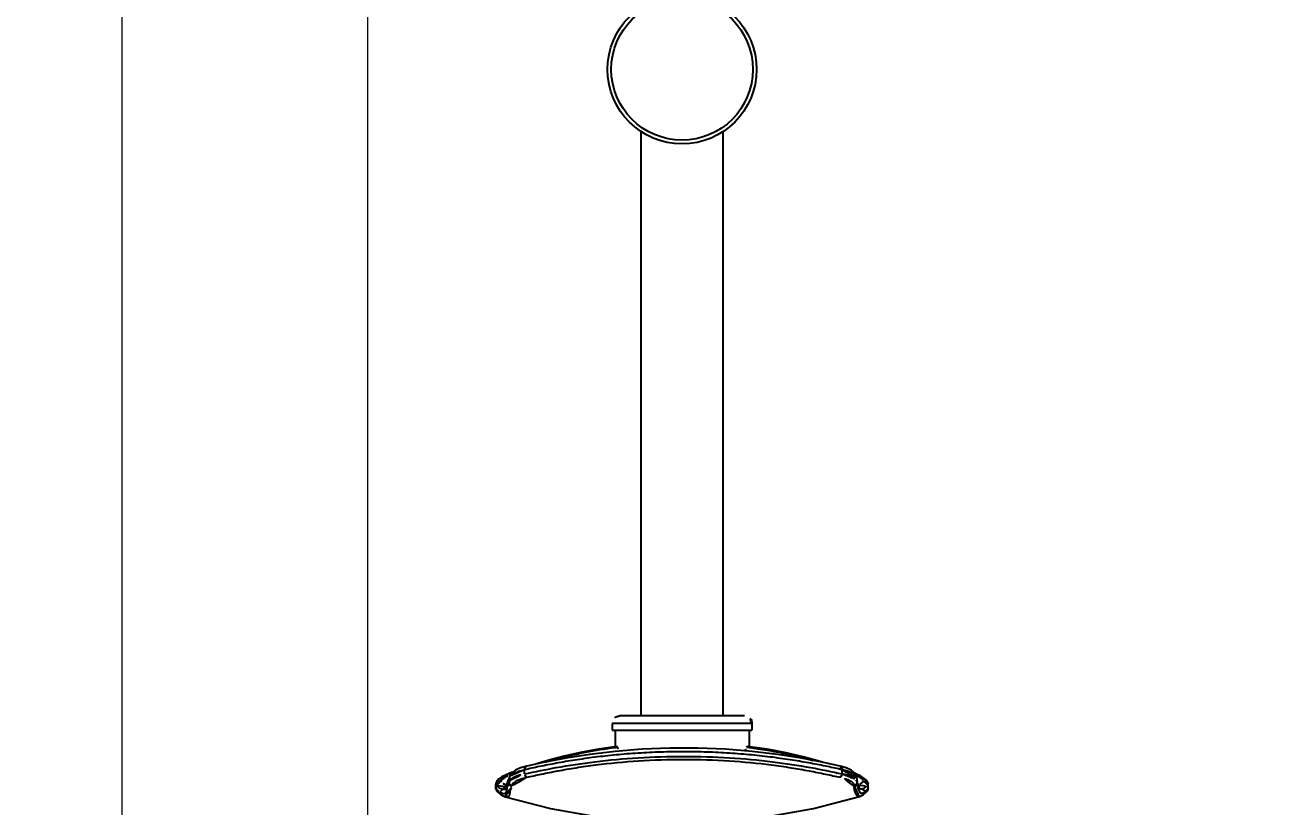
# Model space of a CAD drawing. Extents: x 16296660632 to 16296678915, y -37409619871 to -37409615350.
# Drawn here: x 16296676740.9 to 16296677079.1, y -37409617565.8 to -37409617356.1 of the extents above; entities that cross this region are included whole.
import ezdxf

# ---------------------------------------------------------------- set-up
doc = ezdxf.new("R2010")
doc.units = 0
doc.header["$LTSCALE"] = 10
doc.header["$MEASUREMENT"] = 0
doc.header["$PDMODE"] = 3
doc.header["$PDSIZE"] = -10
doc.layers.get('0').update_dxf_attribs({"linetype": 'CONTINUOUS'})
doc.layers.get('DEFPOINTS').update_dxf_attribs({"linetype": 'CONTINUOUS'})
doc.styles.add('Daelim Dimension', font='')
doc.styles.get('Daelim Dimension').set_extended_font_data('나눔고딕')
doc.dimstyles.new('DEFAULT', dxfattribs={"dimscale": 2, "dimtxt": 2, "dimasz": 2, "dimexe": 0, "dimexo": 2, "dimgap": 1, "dimtad": 1, "dimdec": 1, "dimzin": 9, "dimdsep": 46, "dimtxsty": 'Daelim Dimension', "dimcen": 0.5, "dimclrd": 252, "dimclre": 252, "dimclrt": 3, "dimadec": 1, "dimazin": 0, "dimtfac": 1, "dimtdec": 1, "dimtix": 1, "dimtmove": 0, "dimatfit": 3, "dimfxl": 1, "dimtolj": 1, "dimtzin": 1, "dimlwd": 9, "dimlwe": 9, "dimarcsym": 0})

# ---------------------------------------------------------------- blocks, each defined once
blk = doc.blocks.new('*D2')
at = {"color": 5, "lineweight": 9, "ltscale": 0.5, "transparency": 16777216}
for p, q in [((16296676833.90573, -37409617163.25082), (16296676764.92757, -37409617163.25082)), ((16296676766.92757, -37409618026.25082), (16296676766.92757, -37409617171.25082)), ((16296676881.67395, -37409618034.25082), (16296676764.92757, -37409618034.25082))]:
    blk.add_line(p, q, dxfattribs=at)
at = {"color": 5, "ltscale": 0.5, "transparency": 16777216}
for points in [[(16296676765.59424, -37409617171.25082), (16296676768.26091, -37409617171.25082), (16296676766.92757, -37409617163.25082)], [(16296676765.59424, -37409618026.25082), (16296676768.26091, -37409618026.25082), (16296676766.92757, -37409618034.25082)]]:
    blk.add_solid(points, dxfattribs=at)
at = {"layer": 'DEFPOINTS', "color": 0, "ltscale": 0.5, "transparency": 16777216}
for p in [(16296676766.92757, -37409617163.25082), (16296676837.90573, -37409617163.25082), (16296676885.67395, -37409618034.25082)]:
    blk.add_point(p, dxfattribs=at)
at = {"color": 7, "ltscale": 0.5, "transparency": 16777216, "insert": (16296676754.0406, -37409617598.75082), "char_height": 20, "attachment_point": 5, "rotation": 90, "style": 'Daelim Dimension'}
blk.add_mtext('\\A1;871', dxfattribs=at)
blk = doc.blocks.new('*D9')
at = {"color": 5, "lineweight": 9, "ltscale": 0.5, "transparency": 16777216}
for p, q in [((16296676832.869801, -37409618034.745796), (16296676832.869801, -37409616769.545937)), ((16296677417.2698, -37409616998.900833), (16296677417.2698, -37409616769.545937)), ((16296677409.2698, -37409616771.545937), (16296676840.869801, -37409616771.545937))]:
    blk.add_line(p, q, dxfattribs=at)
at = {"color": 5, "ltscale": 0.5, "transparency": 16777216}
for points in [[(16296676840.869801, -37409616770.212608), (16296676840.869801, -37409616772.87928), (16296676832.869801, -37409616771.545937)], [(16296677409.2698, -37409616770.212608), (16296677409.2698, -37409616772.87928), (16296677417.2698, -37409616771.545937)]]:
    blk.add_solid(points, dxfattribs=at)
at = {"layer": 'DEFPOINTS', "color": 0, "ltscale": 0.5, "transparency": 16777216}
for p in [(16296676832.869801, -37409616771.545937), (16296677417.2698, -37409617002.900833), (16296676832.869801, -37409618038.745796)]:
    blk.add_point(p, dxfattribs=at)
at = {"color": 7, "ltscale": 0.5, "transparency": 16777216, "insert": (16296677125.069799, -37409616758.658974), "char_height": 20, "attachment_point": 5, "style": 'Daelim Dimension'}
blk.add_mtext('\\A1;584', dxfattribs=at)

msp = doc.modelspace()

# ---------------------------------------------------------------- linework, layer by layer
at = {"ltscale": 0.5}
for p, q in [((16296676906.2698, -37409617541.450821), (16296676906.2698, -37409617384.650887)), ((16296676928.2698, -37409617541.450821), (16296676928.2698, -37409617384.652473)), ((16296676934.019791, -37409617541.450821), (16296676900.5198, -37409617541.450821)), ((16296676898.5198, -37409617543.450821), (16296676898.5198, -37409617545.250816)), ((16296676936.0198, -37409617543.450821), (16296676898.5198, -37409617543.450821)), ((16296676898.51981, -37409617545.250816), (16296676936.019791, -37409617545.250816)), ((16296676899.2698, -37409617545.250816), (16296676899.2698, -37409617549.700546)), ((16296676935.2698, -37409617545.250816), (16296676935.2698, -37409617549.701286)), ((16296676936.0198, -37409617543.450821), (16296676936.0198, -37409617545.250816)), ((16296676875.55654, -37409617554.947701), (16296676875.5571, -37409617554.947571)), ((16296676959.68852, -37409617554.935204), (16296676959.687889, -37409617554.935051)), ((16296676870.898081, -37409617558.141548), (16296676870.447809, -37409617559.096024)), ((16296676870.85302, -37409617558.379204), (16296676870.853001, -37409617558.385788)), ((16296676870.853001, -37409617559.453163), (16296676870.853001, -37409617558.385788)), ((16296676870.985291, -37409617557.655983), (16296676870.853029, -37409617558.39238)), ((16296676874.98502, -37409617557.030937), (16296676874.98502, -37409617555.922783)), ((16296676960.266951, -37409617557.017227), (16296676960.266951, -37409617555.910248)), ((16296676964.25976, -37409617558.284508), (16296676964.25979, -37409617558.291832)), ((16296676964.25979, -37409617559.360184), (16296676964.25979, -37409617558.29184)), ((16296676967.244049, -37409617559.594299), (16296676966.880529, -37409617558.833252)), ((16296676867.27375, -37409617559.761047), (16296676867.270679, -37409617559.844917)), ((16296676867.270679, -37409617560.896049), (16296676867.270679, -37409617559.84494)), ((16296676867.270679, -37409617560.895821), (16296676867.340071, -37409617561.291527)), ((16296676867.40777, -37409617561.114594), (16296676867.40777, -37409617560.064903)), ((16296676867.71129, -37409617561.840378), (16296676867.71188, -37409617561.840927)), ((16296676870.248859, -37409617560.266769), (16296676870.253151, -37409617560.233788)), ((16296676870.85301, -37409617559.453918), (16296676870.85409, -37409617559.520119)), ((16296676870.853979, -37409617559.516602), (16296676870.85409, -37409617559.520119)), ((16296676964.243521, -37409617559.751717), (16296676964.243521, -37409617559.750313)), ((16296676964.24353, -37409617559.751839), (16296676964.25308, -37409617559.524643)), ((16296676964.25309, -37409617559.524147), (16296676964.253071, -37409617559.524406)), ((16296676964.386641, -37409617559.470978), (16296676964.3636, -37409617559.341682)), ((16296676964.676081, -37409617560.042023), (16296676964.386641, -37409617559.470978)), ((16296676966.87912, -37409617561.752579), (16296676966.878731, -37409617561.752991)), ((16296676967.14978, -37409617560.010887), (16296676967.14978, -37409617561.061012)), ((16296676967.225201, -37409617561.156113), (16296676967.263849, -37409617560.857849)), ((16296676967.244049, -37409617559.594299), (16296676967.2437, -37409617559.592461)), ((16296676967.263849, -37409617559.807037), (16296676967.24375, -37409617559.592728)), ((16296676967.263849, -37409617560.858414), (16296676967.263849, -37409617559.807037)), ((16296676869.76433, -37409617563.162956), (16296676869.769899, -37409617563.164627)), ((16296676964.89608, -37409617563.126846), (16296676964.91843, -37409617563.119957))]:
    msp.add_line(p, q, dxfattribs=at)
for points in [[(16296676959.68854, -37409617554.935188), (16296676954.894291, -37409617553.892464), (16296676949.20627, -37409617552.800583), (16296676942.896761, -37409617551.801224), (16296676936.085119, -37409617550.981171), (16296676928.900789, -37409617550.404266), (16296676921.48518, -37409617550.107689), (16296676913.98735, -37409617550.106888), (16296676906.559299, -37409617550.401657), (16296676899.350361, -37409617550.976608), (16296676892.502279, -37409617551.795662), (16296676886.14546, -37409617552.796921), (16296676880.400129, -37409617553.895622), (16296676875.55654, -37409617554.947701)], [(16296676899.747299, -37409617549.630783), (16296676894.795019, -37409617550.354301), (16296676889.97418, -37409617551.255272), (16296676885.651199, -37409617552.235832), (16296676881.83655, -37409617553.239922), (16296676878.528509, -37409617554.217056), (16296676877.73073, -37409617554.475441)], [(16296676954.94573, -37409617553.903648), (16296676953.68651, -37409617553.520042), (16296676949.74394, -37409617552.449654), (16296676945.21822, -37409617551.392738), (16296676940.11865, -37409617550.41713), (16296676934.79229, -37409617549.630791)], [(16296676875.557119, -37409617554.947571), (16296676873.88266, -37409617555.42646), (16296676872.515381, -37409617556.043983), (16296676871.55699, -37409617556.772202), (16296676870.985291, -37409617557.655983)], [(16296676964.25971, -37409617558.300102), (16296676964.14739, -37409617557.622681), (16296676963.597759, -37409617556.735771), (16296676962.66132, -37409617556.011589), (16296676961.32107, -37409617555.402588), (16296676959.687889, -37409617554.935051)], [(16296676871.892139, -37409617556.51754), (16296676871.502041, -37409617556.66674), (16296676870.032619, -37409617557.294487), (16296676868.92589, -37409617557.85215), (16296676868.116489, -37409617558.385429), (16296676867.53887, -37409617558.999611), (16296676867.273769, -37409617559.760811)], [(16296676966.880529, -37409617558.833252), (16296676966.197781, -37409617558.217003), (16296676965.22941, -37409617557.644958), (16296676963.894739, -37409617557.022697), (16296676963.735889, -37409617556.958656)], [(16296676867.340071, -37409617561.291527), (16296676867.530979, -37409617561.640419), (16296676867.71188, -37409617561.840927)], [(16296676867.71129, -37409617561.840378), (16296676868.68325, -37409617562.630943), (16296676869.56299, -37409617563.094994), (16296676869.764429, -37409617563.162987)], [(16296676870.447809, -37409617559.096024), (16296676870.27021, -37409617560.058693), (16296676870.231871, -37409617560.313377)], [(16296676964.25309, -37409617559.524147), (16296676964.259529, -37409617559.388298), (16296676964.259741, -37409617559.360527)], [(16296676964.835381, -37409617560.34021), (16296676964.85388, -37409617560.358429), (16296676964.676081, -37409617560.042023)], [(16296676964.91851, -37409617563.119949), (16296676965.202669, -37409617563.0131), (16296676965.99229, -37409617562.542427), (16296676966.87912, -37409617561.752579)], [(16296676966.878731, -37409617561.752991), (16296676967.056601, -37409617561.531158), (16296676967.225201, -37409617561.156113)], [(16296676869.769899, -37409617563.164627), (16296676881.952971, -37409617566.334396), (16296676896.118811, -37409617568.846657)], [(16296676925.28573, -37409617570.049599), (16296676938.39263, -37409617568.850403), (16296676952.55829, -37409617566.340691), (16296676964.89608, -37409617563.126846)]]:
    msp.add_lwpolyline(points, dxfattribs=at)
for radius in [20, 19]:
    msp.add_circle((16296676917.2698, -37409617367.950821), radius, dxfattribs=at)
for centre, radius, start, end in [((16296676900.5198, -37409617543.450821), 2, 90, 180), ((16296676934.0198, -37409617543.450821), 2, 0, 90), ((16296676909.32778, -37409617546.479469), 10.002032, 199.57617368, 206.33309958), ((16296676925.20397, -37409617546.476967), 10.010263, 334.1945032, 340.42520838), ((16296676871.338989, -37409617557.265663), 5.490127, 231.83599714, 232.89335151), ((16296676862.926069, -37409617559.309647), 7.385078, 351.90185849, 352.55348687), ((16296676875.25815, -37409617560.652527), 5.016744, 169.18907862, 171.09256693), ((16296676873.21847, -37409617561.236053), 2.921083, 156.19738245, 160.39271622), ((16296676967.36964, -37409617558.722641), 3.124413, 186.63519054, 191.8448018), ((16296676967.124901, -37409617559.81472), 2.877776, 187.76448188, 193.4176834), ((16296676967.186701, -37409617558.758751), 2.937959, 191.88811772, 194.9307977), ((16296676967.06382, -37409617558.790947), 2.810928, 194.94166675, 197.89455241), ((16296676963.20137, -37409617557.492958), 5.311928, 308.16103211, 310.47967844), ((16296676966.176901, -37409617561.080093), 0.972287, 316.23850187, 324.85994478), ((16296676966.169991, -37409617561.076637), 0.979917, 324.92786111, 0.89178635)]:
    msp.add_arc(centre, radius, start, end, dxfattribs=at)
for points, knots in [([(16296676960.266951, -37409617555.910248), (16296676959.62962, -37409617555.770767), (16296676958.31246, -37409617555.477791), (16296676955.50799, -37409617554.884323), (16296676951.7013, -37409617554.137077), (16296676947.69668, -37409617553.444603), (16296676944.278, -37409617552.932114), (16296676941.574341, -37409617552.564247), (16296676938.787781, -37409617552.224098), (16296676935.92618, -37409617551.924637), (16296676932.99889, -37409617551.672958), (16296676928.997271, -37409617551.38382), (16296676923.907749, -37409617551.131279), (16296676918.776159, -37409617551.055023), (16296676914.648319, -37409617551.087929), (16296676911.560289, -37409617551.157066), (16296676908.493891, -37409617551.278107), (16296676904.477909, -37409617551.506416), (16296676899.58856, -37409617551.896133), (16296676893.92857, -37409617552.522919), (16296676888.59429, -37409617553.2873), (16296676883.649509, -37409617554.130188), (16296676879.80518, -37409617554.8871), (16296676876.966511, -37409617555.484306), (16296676875.63044, -37409617555.776253), (16296676874.98502, -37409617555.922783)], [0, 0, 0, 0, 0.0227551113, 0.0470630817, 0.0999803404, 0.1580515381, 0.1887923112, 0.2205470934, 0.2532173452, 0.2867008354, 0.3208945936, 0.3556890019, 0.4266322495, 0.4985933801, 0.5346553207, 0.5706064116, 0.6063216721, 0.6416841516, 0.7108988892, 0.7773675339, 0.840268927, 0.8988240001, 0.9523019194, 0.9769158927, 1, 1, 1, 1]), ([(16296676880.416031, -37409617553.882713), (16296676881.805479, -37409617553.474426), (16296676884.34997, -37409617552.774628), (16296676888.149059, -37409617551.860458), (16296676891.86652, -37409617551.085953), (16296676895.80979, -37409617550.390747), (16296676898.51767, -37409617550.00354), (16296676899.903891, -37409617549.83075)], [0, 0, 0, 0, 0.2180430669, 0.3972280378, 0.588247199, 0.7896736402, 1, 1, 1, 1]), ([(16296676899.747299, -37409617549.630783), (16296676899.77783, -37409617549.626923), (16296676899.82963, -37409617549.672256), (16296676899.870609, -37409617549.746536), (16296676899.89312, -37409617549.800423), (16296676899.903891, -37409617549.83075)], [0, 0, 0, 0, 0.3491364294, 0.6347354385, 1, 1, 1, 1]), ([(16296676934.6357, -37409617549.83075), (16296676934.646481, -37409617549.800423), (16296676934.668989, -37409617549.746536), (16296676934.70997, -37409617549.672256), (16296676934.761761, -37409617549.626938), (16296676934.79229, -37409617549.630791)], [0, 0, 0, 0, 0.3652384531, 0.6508462349, 1, 1, 1, 1]), ([(16296676934.63571, -37409617549.83075), (16296676936.292021, -37409617550.037209), (16296676939.50901, -37409617550.508873), (16296676945.488689, -37409617551.618492), (16296676949.780939, -37409617552.658348), (16296676952.507259, -37409617553.419617)], [0, 0, 0, 0, 0.2744892053, 0.5345044013, 1, 1, 1, 1]), ([(16296676874.98502, -37409617555.922783), (16296676874.97554, -37409617555.810226), (16296676874.98657, -37409617555.58815), (16296676875.09638, -37409617555.285683), (16296676875.29039, -37409617555.053833), (16296676875.46715, -37409617554.968033), (16296676875.55654, -37409617554.947693)], [0, 0, 0, 0, 0.2766874216, 0.5363097346, 0.7753887594, 1, 1, 1, 1]), ([(16296676874.98502, -37409617557.030937), (16296676877.817221, -37409617556.414146), (16296676884.07202, -37409617555.151657), (16296676894.228121, -37409617553.603348), (16296676905.656481, -37409617552.548973), (16296676917.741711, -37409617552.181778), (16296676929.810869, -37409617552.550819), (16296676941.19183, -37409617553.607758), (16296676951.27191, -37409617555.154091), (16296676957.46789, -37409617556.407547), (16296676960.266951, -37409617557.017227)], [0, 0, 0, 0, 0.1011534659, 0.2226219523, 0.3583359363, 0.5014122765, 0.6442956255, 0.7794491703, 0.9000293951, 1, 1, 1, 1]), ([(16296676875.52803, -37409617557.935127), (16296676876.84383, -37409617557.643959), (16296676879.636311, -37409617557.031517), (16296676884.06584, -37409617556.157143), (16296676888.94153, -37409617555.315422), (16296676896.149401, -37409617554.28299), (16296676905.791929, -37409617553.378883), (16296676917.73934, -37409617552.984573), (16296676929.67082, -37409617553.381493), (16296676939.2801, -37409617554.288353), (16296676946.446329, -37409617555.321571), (16296676951.280581, -37409617556.160477), (16296676955.662991, -37409617557.028641), (16296676958.421881, -37409617557.636543), (16296676959.72073, -37409617557.92234)], [0, 0, 0, 0, 0.047610987, 0.1009979981, 0.1594984039, 0.2223942657, 0.3582104756, 0.5014195262, 0.6444346169, 0.7796905074, 0.8421777839, 0.9001945802, 0.9530148685, 1, 1, 1, 1]), ([(16296676960.266939, -37409617555.910248), (16296676960.27614, -37409617555.797768), (16296676960.26429, -37409617555.5756), (16296676960.152639, -37409617555.273193), (16296676959.956499, -37409617555.041481), (16296676959.77858, -37409617554.955688), (16296676959.68852, -37409617554.935188)], [0, 0, 0, 0, 0.2756940283, 0.5349011389, 0.774376757, 1, 1, 1, 1]), ([(16296676867.2738, -37409617559.760971), (16296676867.284781, -37409617559.613487), (16296676867.37487, -37409617559.319153), (16296676867.68844, -37409617558.984062), (16296676868.11598, -37409617558.816269), (16296676868.42362, -37409617558.83979), (16296676868.56554, -37409617558.883423)], [0, 0, 0, 0, 0.2495557952, 0.4992584437, 0.7494686338, 1, 1, 1, 1]), ([(16296676868.56554, -37409617558.883423), (16296676868.5772, -37409617558.73365), (16296676868.719839, -37409617558.498711), (16296676868.995159, -37409617558.242554), (16296676869.30378, -37409617558.017838), (16296676869.691641, -37409617557.7836), (16296676870.361731, -37409617557.42971), (16296676870.915541, -37409617557.181129), (16296676871.31123, -37409617557.012253)], [0, 0, 0, 0, 0.1321696816, 0.2227359618, 0.3336626394, 0.4663486501, 0.621467608, 1, 1, 1, 1]), ([(16296676870.42115, -37409617559.341003), (16296676870.442751, -37409617559.269951), (16296676870.54966, -37409617558.956909), (16296676870.70813, -37409617558.661743), (16296676870.853559, -37409617558.450562)], [0, 0, 0, 0, 0.2245655054, 1, 1, 1, 1]), ([(16296676870.853001, -37409617559.453163), (16296676870.85301, -37409617559.329163), (16296676870.904631, -37409617559.066582), (16296676871.043591, -37409617558.840668), (16296676871.128361, -37409617558.733513)], [0, 0, 0, 0, 0.4757365624, 1, 1, 1, 1]), ([(16296676870.97777, -37409617557.890327), (16296676870.95767, -37409617557.929466), (16296676870.888, -37409617558.083542), (16296676870.85383, -37409617558.254158), (16296676870.85302, -37409617558.379204)], [0, 0, 0, 0, 0.2602595589, 1, 1, 1, 1]), ([(16296676874.98502, -37409617555.922783), (16296676874.476509, -37409617556.032677), (16296676873.56077, -37409617556.269218), (16296676872.510099, -37409617556.670151), (16296676871.84696, -37409617557.033501), (16296676871.375219, -37409617557.365982), (16296676871.09112, -37409617557.66967), (16296676870.97777, -37409617557.890327)], [0, 0, 0, 0, 0.3417297095, 0.6202778527, 0.7361011373, 0.8370553259, 1, 1, 1, 1]), ([(16296676871.128361, -37409617558.733513), (16296676871.280359, -37409617558.541412), (16296676871.718281, -37409617558.175163), (16296676872.56773, -37409617557.733856), (16296676873.68314, -37409617557.336899), (16296676874.523729, -37409617557.128197), (16296676874.98502, -37409617557.030937)], [0, 0, 0, 0, 0.1717945813, 0.3933421249, 0.6693757594, 1, 1, 1, 1]), ([(16296676875.52803, -37409617557.93512), (16296676874.944201, -37409617558.067284), (16296676874.124929, -37409617558.29364), (16296676873.145651, -37409617558.703423), (16296676872.57909, -37409617559.012497), (16296676872.133511, -37409617559.339546), (16296676871.810249, -37409617559.686172), (16296676871.61561, -37409617560.056137), (16296676871.57937, -37409617560.317436), (16296676871.58441, -37409617560.441307)], [0, 0, 0, 0, 0.361849175, 0.5115792099, 0.6409102485, 0.751094264, 0.8443907328, 0.9250560192, 1, 1, 1, 1]), ([(16296676875.52803, -37409617557.935127), (16296676875.374929, -37409617557.853119), (16296676875.110319, -37409617557.577454), (16296676875.000469, -37409617557.218758), (16296676874.98502, -37409617557.030937)], [0, 0, 0, 0, 0.4796132521, 1, 1, 1, 1]), ([(16296676959.72073, -37409617557.92234), (16296676959.874849, -37409617557.840698), (16296676960.141661, -37409617557.565407), (16296676960.25193, -37409617557.205368), (16296676960.266939, -37409617557.017227)], [0, 0, 0, 0, 0.4802692554, 1, 1, 1, 1]), ([(16296676960.266951, -37409617555.910248), (16296676960.847851, -37409617556.035851), (16296676961.664101, -37409617556.250557), (16296676962.6457, -37409617556.636772), (16296676963.217159, -37409617556.928284), (16296676963.66934, -37409617557.237701), (16296676964.0014, -37409617557.565613), (16296676964.2097, -37409617557.915199), (16296676964.25886, -37409617558.165703), (16296676964.25976, -37409617558.284508)], [0, 0, 0, 0, 0.3633389961, 0.5140501836, 0.6441924329, 0.7547275248, 0.8477965943, 0.9273703273, 1, 1, 1, 1]), ([(16296676960.266951, -37409617557.017227), (16296676960.709921, -37409617557.110641), (16296676961.517611, -37409617557.310623), (16296676962.59034, -37409617557.690773), (16296676963.40938, -37409617558.113197), (16296676963.83366, -37409617558.463173), (16296676963.98225, -37409617558.647102)], [0, 0, 0, 0, 0.3300421486, 0.6058616013, 0.8276243153, 1, 1, 1, 1]), ([(16296676963.529301, -37409617560.381523), (16296676963.538231, -37409617560.260353), (16296676963.5117, -37409617560.004333), (16296676963.33164, -37409617559.639351), (16296676963.023399, -37409617559.298431), (16296676962.59411, -37409617558.977501), (16296676962.04508, -37409617558.674553), (16296676961.09103, -37409617558.272636), (16296676960.29122, -37409617558.051537), (16296676959.72073, -37409617557.92234)], [0, 0, 0, 0, 0.0754279527, 0.1558362236, 0.2485589413, 0.3581885637, 0.4871749329, 0.6368927815, 1, 1, 1, 1]), ([(16296676963.97854, -37409617557.346519), (16296676964.25622, -37409617557.476402), (16296676964.745171, -37409617557.718987), (16296676965.29513, -37409617558.050781), (16296676965.62052, -37409617558.310081), (16296676965.831051, -37409617558.522163), (16296676965.943251, -37409617558.706291), (16296676965.96697, -37409617558.8283)], [0, 0, 0, 0, 0.3625664011, 0.6451978378, 0.7578738318, 0.8529921523, 1, 1, 1, 1]), ([(16296676963.98225, -37409617558.647102), (16296676964.067579, -37409617558.752724), (16296676964.20759, -37409617558.975861), (16296676964.259769, -37409617559.236557), (16296676964.25979, -37409617559.359497)], [0, 0, 0, 0, 0.5248393203, 1, 1, 1, 1]), ([(16296676965.96697, -37409617558.8283), (16296676965.970169, -37409617558.845543), (16296676965.969761, -37409617558.933968), (16296676965.910419, -37409617559.009109), (16296676965.86286, -37409617559.058884)], [0, 0, 0, 0, 0.2029685634, 1, 1, 1, 1]), ([(16296676967.046, -37409617559.160789), (16296676966.92363, -37409617559.006737), (16296676966.57642, -37409617558.767418), (16296676966.15493, -37409617558.770218), (16296676965.96637, -37409617558.828491)], [0, 0, 0, 0, 0.4992033096, 1, 1, 1, 1]), ([(16296676867.270679, -37409617559.84494), (16296676867.270679, -37409617559.850433), (16296676867.272051, -37409617559.873672), (16296676867.27887, -37409617559.8964), (16296676867.2859, -37409617559.912712)], [0, 0, 0, 0, 0.2358599814, 1, 1, 1, 1]), ([(16296676867.270679, -37409617560.896049), (16296676867.270679, -37409617560.932297), (16296676867.30682, -37409617561.018188), (16296676867.369261, -37409617561.080391), (16296676867.40777, -37409617561.114594)], [0, 0, 0, 0, 0.4130903657, 1, 1, 1, 1]), ([(16296676867.2859, -37409617559.912712), (16296676867.288521, -37409617559.91877), (16296676867.3011, -37409617559.944771), (16296676867.31769, -37409617559.968689), (16296676867.33161, -37409617559.986069)], [0, 0, 0, 0, 0.2285367842, 1, 1, 1, 1]), ([(16296676867.33161, -37409617559.986069), (16296676867.33684, -37409617559.992607), (16296676867.36047, -37409617560.020523), (16296676867.386749, -37409617560.04612), (16296676867.40777, -37409617560.064903)], [0, 0, 0, 0, 0.2290353935, 1, 1, 1, 1]), ([(16296676867.40777, -37409617561.114594), (16296676867.4056, -37409617561.248901), (16296676867.45676, -37409617561.520798), (16296676867.614321, -37409617561.748428), (16296676867.7113, -37409617561.84037)], [0, 0, 0, 0, 0.5013012305, 1, 1, 1, 1]), ([(16296676867.40777, -37409617560.064903), (16296676867.41025, -37409617559.912247), (16296676867.488171, -37409617559.603149), (16296676867.79631, -37409617559.242577), (16296676868.23027, -37409617559.052849), (16296676868.54764, -37409617559.069656), (16296676868.693291, -37409617559.112556)], [0, 0, 0, 0, 0.2500503799, 0.5009921602, 0.7513165447, 1, 1, 1, 1]), ([(16296676867.40777, -37409617560.064903), (16296676867.59111, -37409617560.225113), (16296676867.929411, -37409617560.518997), (16296676868.42078, -37409617560.887001), (16296676868.81341, -37409617561.092171), (16296676869.09972, -37409617561.180321), (16296676869.290091, -37409617561.213783), (16296676869.46722, -37409617561.222618), (16296676869.63188, -37409617561.210678), (16296676869.78467, -37409617561.169144), (16296676869.97628, -37409617561.056351), (16296676870.164419, -37409617560.774879), (16296676870.21546, -37409617560.504112), (16296676870.237499, -37409617560.350014)], [0, 0, 0, 0, 0.197156701, 0.3628101368, 0.4962352268, 0.5530963848, 0.6047994085, 0.6523246755, 0.6963959862, 0.7379900717, 0.7794109173, 0.8739379335, 1, 1, 1, 1]), ([(16296676867.94656, -37409617561.582237), (16296676867.902929, -37409617561.547958), (16296676867.718, -37409617561.398323), (16296676867.54072, -37409617561.23941), (16296676867.40777, -37409617561.114594)], [0, 0, 0, 0, 0.2332748801, 1, 1, 1, 1]), ([(16296676870.46677, -37409617560.255814), (16296676870.37977, -37409617560.499741), (16296676870.304371, -37409617560.861397), (16296676870.254459, -37409617561.317329), (16296676870.20085, -37409617561.655357), (16296676870.076611, -37409617561.994667), (16296676869.77437, -37409617562.243889), (16296676869.39731, -37409617562.301514), (16296676868.98246, -37409617562.196907), (16296676868.511339, -37409617561.982224), (16296676868.19437, -37409617561.770828), (16296676868.026791, -37409617561.644096)], [0, 0, 0, 0, 0.1920719838, 0.2715020746, 0.3401310036, 0.4465376342, 0.5309397142, 0.6170481521, 0.718858392, 0.8441774819, 1, 1, 1, 1]), ([(16296676868.693291, -37409617559.112556), (16296676868.67264, -37409617559.092918), (16296676868.6122, -37409617559.030357), (16296676868.56138, -37409617558.943466), (16296676868.56554, -37409617558.883423)], [0, 0, 0, 0, 0.3212917246, 1, 1, 1, 1]), ([(16296676870.256399, -37409617560.176804), (16296676870.00506, -37409617560.089287), (16296676869.444651, -37409617559.776657), (16296676868.959709, -37409617559.365631), (16296676868.693291, -37409617559.112556)], [0, 0, 0, 0, 0.4200453687, 1, 1, 1, 1]), ([(16296676869.770121, -37409617563.164688), (16296676869.881599, -37409617563.197983), (16296676870.09556, -37409617563.243423), (16296676870.412701, -37409617563.220543), (16296676870.68791, -37409617563.069351), (16296676870.833799, -37409617562.836433), (16296676870.91588, -37409617562.604637), (16296676870.95895, -37409617562.383003), (16296676870.98764, -37409617562.127548), (16296676871.026951, -37409617561.839851), (16296676871.08773, -37409617561.521721), (16296676871.185049, -37409617561.174133), (16296676871.35228, -37409617560.806778), (16296676871.501381, -37409617560.565918), (16296676871.58441, -37409617560.441307)], [0, 0, 0, 0, 0.09309017, 0.1734676304, 0.2493460803, 0.3347175899, 0.3863839169, 0.4460636626, 0.5147256821, 0.5921392267, 0.6783069985, 0.7737472948, 0.8801974309, 1, 1, 1, 1]), ([(16296676870.253151, -37409617560.233788), (16296676870.256809, -37409617560.205498), (16296676870.271931, -37409617560.085999), (16296676870.28764, -37409617559.966553), (16296676870.30191, -37409617559.875717)], [0, 0, 0, 0, 0.2367670246, 1, 1, 1, 1]), ([(16296676870.330441, -37409617559.711563), (16296676870.336189, -37409617559.681633), (16296676870.361509, -37409617559.556976), (16296676870.393009, -37409617559.43354), (16296676870.42115, -37409617559.341003)], [0, 0, 0, 0, 0.2395708205, 1, 1, 1, 1]), ([(16296676870.853979, -37409617559.516602), (16296676870.82201, -37409617559.561996), (16296676870.70645, -37409617559.734467), (16296676870.607229, -37409617559.918007), (16296676870.545851, -37409617560.057137)], [0, 0, 0, 0, 0.2674925057, 1, 1, 1, 1]), ([(16296676870.85408, -37409617559.520119), (16296676870.85742, -37409617559.623306), (16296676870.89827, -37409617559.830803), (16296676871.054449, -37409617560.106682), (16296676871.28923, -37409617560.322411), (16296676871.483311, -37409617560.412216), (16296676871.58441, -37409617560.441307)], [0, 0, 0, 0, 0.2474791554, 0.4967496622, 0.7478245075, 1, 1, 1, 1]), ([(16296676963.52931, -37409617560.381531), (16296676963.511959, -37409617560.656517), (16296676963.513321, -37409617561.05188), (16296676963.61796, -37409617561.53714), (16296676963.72403, -37409617561.832153), (16296676963.840321, -37409617562.087852), (16296676963.95303, -37409617562.312149), (16296676964.06513, -37409617562.503082), (16296676964.16008, -37409617562.670563), (16296676964.23823, -37409617562.816139), (16296676964.313761, -37409617562.935867), (16296676964.39097, -37409617563.028168), (16296676964.45414, -37409617563.092308), (16296676964.51059, -37409617563.128143), (16296676964.55809, -37409617563.144836), (16296676964.607771, -37409617563.155243), (16296676964.675341, -37409617563.164757), (16296676964.77347, -37409617563.161163), (16296676964.851839, -37409617563.140106), (16296676964.89633, -37409617563.126778)], [0, 0, 0, 0, 0.2434277039, 0.3454667947, 0.4372115435, 0.5198105174, 0.5935585201, 0.6588509775, 0.7153756603, 0.7636261349, 0.804859447, 0.8400980327, 0.8698730087, 0.8838977133, 0.8987488436, 0.9140635396, 0.9287083535, 0.9589626869, 1, 1, 1, 1]), ([(16296676964.25304, -37409617559.524399), (16296676964.245041, -37409617559.622429), (16296676964.198059, -37409617559.817703), (16296676964.040831, -37409617560.074623), (16296676963.812241, -37409617560.273483), (16296676963.62606, -37409617560.355186), (16296676963.529301, -37409617560.381523)], [0, 0, 0, 0, 0.2478369025, 0.4965551491, 0.7473314744, 1, 1, 1, 1]), ([(16296676964.2735, -37409617560.203506), (16296676964.268641, -37409617560.168091), (16296676964.250771, -37409617560.018227), (16296676964.24358, -37409617559.867142), (16296676964.243561, -37409617559.751984)], [0, 0, 0, 0, 0.2368977831, 1, 1, 1, 1]), ([(16296676966.48348, -37409617561.669601), (16296676966.3398, -37409617561.782257), (16296676966.075069, -37409617561.966057), (16296676965.73711, -37409617562.134048), (16296676965.509621, -37409617562.19796), (16296676965.375259, -37409617562.210693), (16296676965.258551, -37409617562.188316), (16296676965.159679, -37409617562.128578), (16296676965.07452, -37409617562.037529), (16296676964.99226, -37409617561.917938), (16296676964.904369, -37409617561.76767), (16296676964.80246, -37409617561.585426), (16296676964.684851, -37409617561.368469), (16296676964.55258, -37409617561.115646), (16296676964.421459, -37409617560.819099), (16296676964.353729, -37409617560.599991), (16296676964.32567, -37409617560.482513)], [0, 0, 0, 0, 0.1642310583, 0.2891618531, 0.3370961506, 0.3761164484, 0.4095456356, 0.4420602349, 0.4781946113, 0.5209030983, 0.5724270251, 0.6347411482, 0.7087173179, 0.7944142845, 0.8913469211, 1, 1, 1, 1]), ([(16296676964.38887, -37409617559.65464), (16296676964.399691, -37409617559.688141), (16296676964.44311, -37409617559.814171), (16296676964.49555, -37409617559.936943), (16296676964.53709, -37409617560.02578)], [0, 0, 0, 0, 0.264167857, 1, 1, 1, 1]), ([(16296676964.53709, -37409617560.02578), (16296676964.58057, -37409617560.118767), (16296676964.66571, -37409617560.287498), (16296676964.79693, -37409617560.516129), (16296676964.89996, -37409617560.712547), (16296676964.9891, -37409617560.873489), (16296676965.080759, -37409617560.993622), (16296676965.168791, -37409617561.085892), (16296676965.273911, -37409617561.148468), (16296676965.401051, -37409617561.154198), (16296676965.546089, -37409617561.142319), (16296676965.796021, -37409617561.064194), (16296676966.157949, -37409617560.860451), (16296676966.648911, -37409617560.505188), (16296676966.97612, -37409617560.19175), (16296676967.14978, -37409617560.010887)], [0, 0, 0, 0, 0.0853669938, 0.1570605316, 0.2191636007, 0.2699032784, 0.3097725381, 0.3444495157, 0.3757712623, 0.4084423887, 0.4480523302, 0.4967969707, 0.6244931997, 0.7914841817, 1, 1, 1, 1]), ([(16296676965.86286, -37409617559.058884), (16296676965.66032, -37409617559.268471), (16296676965.28573, -37409617559.621834), (16296676964.86059, -37409617559.915787), (16296676964.66465, -37409617560.020447)], [0, 0, 0, 0, 0.5674946134, 1, 1, 1, 1]), ([(16296676967.14978, -37409617560.010887), (16296676967.147511, -37409617559.858223), (16296676967.069839, -37409617559.548897), (16296676966.76132, -37409617559.188202), (16296676966.326611, -37409617558.998741), (16296676966.008789, -37409617559.015846), (16296676965.86286, -37409617559.058884)], [0, 0, 0, 0, 0.2498596572, 0.500656725, 0.7510449536, 1, 1, 1, 1]), ([(16296676967.14978, -37409617561.06102), (16296676967.107309, -37409617561.10482), (16296676966.94599, -37409617561.267807), (16296676966.77783, -37409617561.424171), (16296676966.649759, -37409617561.533409)], [0, 0, 0, 0, 0.2660138068, 1, 1, 1, 1]), ([(16296676967.14978, -37409617561.061012), (16296676967.167379, -37409617561.043823), (16296676967.220209, -37409617560.987381), (16296676967.263849, -37409617560.912239), (16296676967.263849, -37409617560.858414)], [0, 0, 0, 0, 0.3136952218, 1, 1, 1, 1]), ([(16296676967.14978, -37409617560.010887), (16296676967.16737, -37409617559.993591), (16296676967.22035, -37409617559.936768), (16296676967.263849, -37409617559.86116), (16296676967.263849, -37409617559.807037)], [0, 0, 0, 0, 0.31311059, 1, 1, 1, 1])]:
    msp.add_open_spline(points, degree=3, knots=knots, dxfattribs=at)
msp.add_open_spline([(16296676967.24358, -37409617559.592484), (16296676967.214069, -37409617559.436996), (16296676967.14444, -37409617559.284698), (16296676967.046, -37409617559.160789)], degree=3, dxfattribs=at)

# ---------------------------------------------------------------- dimensions: what is measured, and where the dimension line sits
dim = msp.add_linear_dim(base=(16296676832.869801, -37409616771.545937), p1=(16296677417.2698, -37409617002.900833), p2=(16296676832.869801, -37409618038.745796), dimstyle='DEFAULT', override={"dimtxt": 10, "dimasz": 4, "dimexe": 1, "dimdec": 0, "dimclrd": 5, "dimclre": 5, "dimclrt": 7}, dxfattribs=at)
dim.commit()
dim.dimension.update_dxf_attribs({"geometry": '*D9', "text_midpoint": (16296677125.069799, -37409616758.658974)})
dim = msp.add_linear_dim(base=(16296676766.92757, -37409617163.250816), p1=(16296676885.67395, -37409618034.250816), p2=(16296676837.905729, -37409617163.250816), angle=90, text='871', dimstyle='DEFAULT', override={"dimtxt": 10, "dimasz": 4, "dimexe": 1, "dimdec": 0, "dimclrd": 5, "dimclre": 5, "dimclrt": 7}, dxfattribs=at)
dim.commit()
dim.dimension.update_dxf_attribs({"geometry": '*D2', "text_midpoint": (16296676766.92758, -37409617598.750816), "dimtype": 160})

doc.saveas('drawing.dxf')
